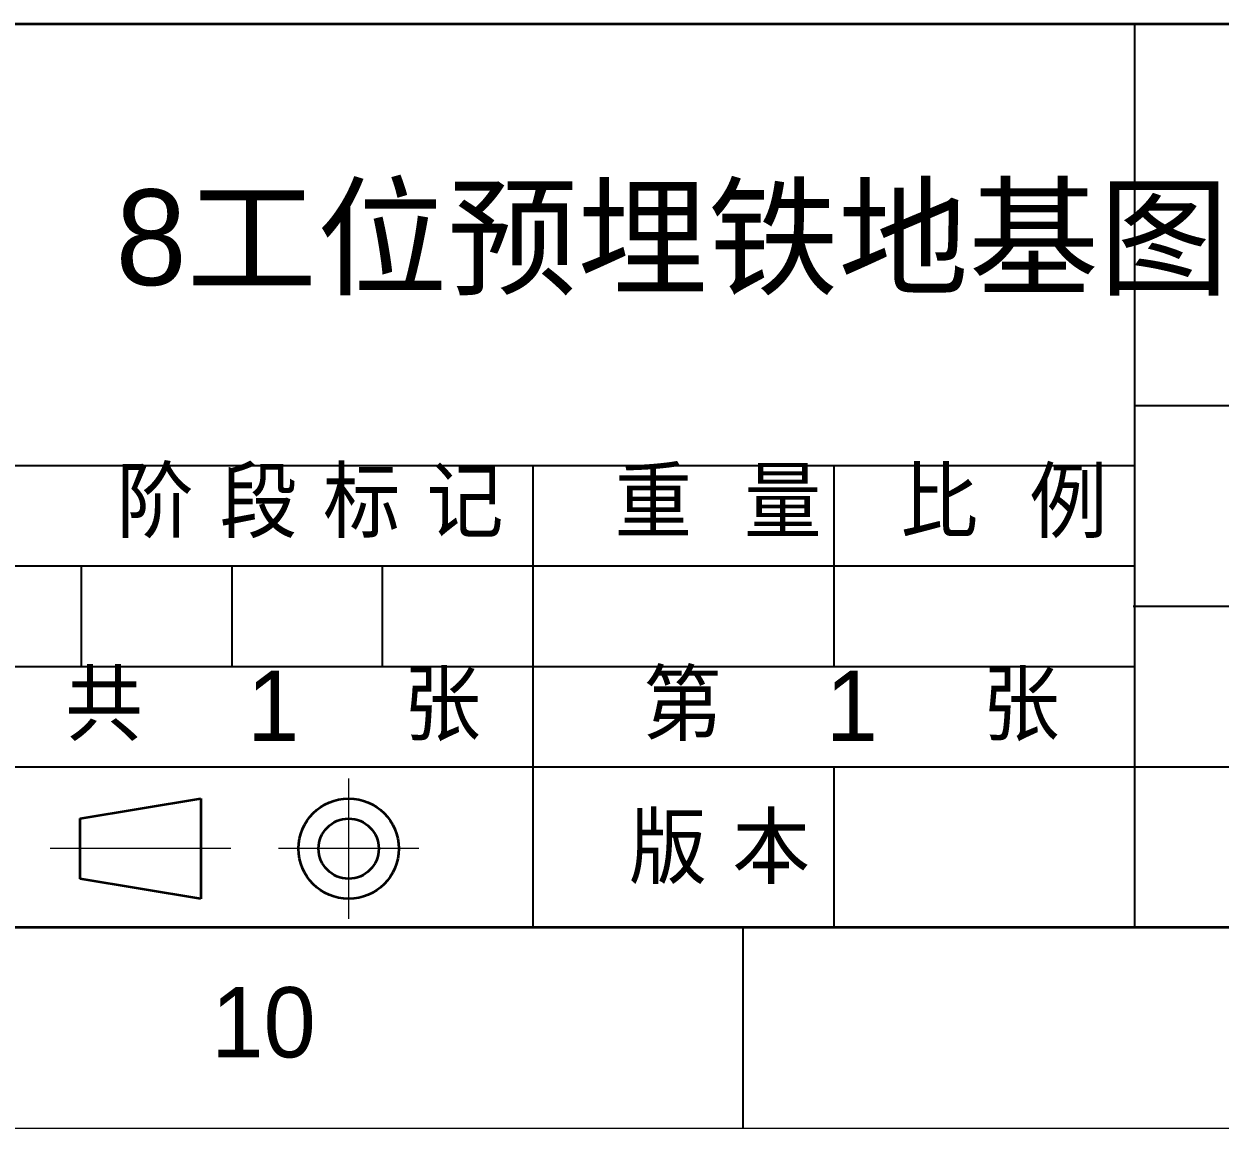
# Model space of a CAD drawing. Extents: x 1129386 to 1341523, y 309636 to 351636.
# Drawn here: x 1176250 to 1182212, y 309636 to 315136 of the extents above; entities that cross this region are included whole.
import ezdxf

# ---------------------------------------------------------------- set-up
doc = ezdxf.new("R2010")
doc.units = 0
doc.header["$LTSCALE"] = 1000
doc.header["$MEASUREMENT"] = 0
doc.linetypes.add('SLD-中心线', pattern=[34.29, 30.48, -1.27, 1.27, -1.27])
doc.linetypes.add('SLD-实线', pattern=[0, 0])
doc.layers.add('实线层', color=7, linetype='SLD-实线', lineweight=35)
doc.layers.add('标注层', color=7, linetype='SLD-实线')
doc.layers.add('细线层', color=7, linetype='SLD-实线')
doc.styles.add('SLDTEXTSTYLE0', font='', dxfattribs={"bigfont": 'bigfont'})
doc.styles.add('SLDTEXTSTYLE1', font='')
doc.styles.get('SLDTEXTSTYLE0').set_extended_font_data('汉仪长仿宋体')
doc.styles.get('SLDTEXTSTYLE1').set_extended_font_data('汉仪长仿宋体')

msp = doc.modelspace()

# ---------------------------------------------------------------- linework, layer by layer
at = {"color": 7, "linetype": 'SLD-中心线', "lineweight": 18}
for p, q in [((1177868.7, 311377.7), (1177868.7, 310677.7)), ((1177281.1, 311027.7), (1176381.1, 311027.7)), ((1178218.7, 311027.7), (1177518.7, 311027.7))]:
    msp.add_line(p, q, dxfattribs=at)
at = {"color": 7, "linetype": 'SLD-实线', "lineweight": 35}
for p, q in [((1176531.1, 311177.7), (1177131.1, 311277.7)), ((1177131.1, 311277.7), (1177131.1, 310777.7)), ((1176531.1, 310877.7), (1176531.1, 311177.7)), ((1177131.1, 310777.7), (1176531.1, 310877.7))]:
    msp.add_line(p, q, dxfattribs=at)
at = {"color": 7, "linetype": 'SLD-实线', "lineweight": 18}
msp.add_line((1129385.6, 309635.9), (1188786.2, 309635.9), dxfattribs=at)
at = {"color": 7, "linetype": 'SLD-实线', "lineweight": 35}
for radius in [250, 150]:
    msp.add_circle((1177868.7, 311027.7), radius, dxfattribs=at)
at = {"layer": '实线层', "color": 7, "lineweight": 35}
for p, q in [((1169786.2, 315135.9), (1187786.2, 315135.9)), ((1129385.6, 310635.9), (1187786.2, 310635.9))]:
    msp.add_line(p, q, dxfattribs=at)
at = {"layer": '实线层', "color": 7, "lineweight": 25}
for p, q in [((1181786.2, 315135.9), (1181786.2, 310635.9)), ((1175786.2, 312935.9), (1181786.2, 312935.9)), ((1178786.2, 312935.9), (1178786.2, 310635.9)), ((1180286.2, 312935.9), (1180286.2, 311935.9)), ((1175786.2, 311935.9), (1181786.2, 311935.9))]:
    msp.add_line(p, q, dxfattribs=at)
at = {"layer": '实线层', "lineweight": 25}
for p, q in [((1181786.2, 313235.9), (1187786.2, 313235.9)), ((1175786.2, 312435.9), (1181786.2, 312435.9)), ((1176536.2, 312435.9), (1176536.2, 311935.9)), ((1177286.2, 312435.9), (1177286.2, 311935.9)), ((1178036.2, 312435.9), (1178036.2, 311935.9)), ((1181779.6, 312235.9), (1187779.6, 312235.9)), ((1175786.2, 311435.9), (1181786.2, 311435.9)), ((1180286.2, 311435.9), (1180286.2, 310635.9)), ((1181778.6, 311435.9), (1187778.6, 311435.9))]:
    msp.add_line(p, q, dxfattribs=at)
at = {"layer": '细线层'}
msp.add_line((1179835.6, 309635.9), (1179835.6, 310635.9), dxfattribs=at)

# ---------------------------------------------------------------- texts
at = {"color": 7, "linetype": 'SLD-实线', "lineweight": 18, "char_height": 350, "attachment_point": 2}
for s, insert, style in [('阶 段 标 记', (1177675.8, 312925.2), 'SLDTEXTSTYLE0'), ('重  量', (1179709.9, 312925.2), 'SLDTEXTSTYLE0'), ('比  例', (1181134.7, 312925.2), 'SLDTEXTSTYLE0'), ('共    1    张 ', (1177492.3, 311914.3), 'SLDTEXTSTYLE0'), ('第    1    张', (1180376.9, 311914.3), 'SLDTEXTSTYLE0'), ('版 本', (1179717, 311201.9), 'SLDTEXTSTYLE0'), ('10', (1177444.5, 310337.9), 'SLDTEXTSTYLE1')]:
    msp.add_mtext(s, dxfattribs=dict(at, insert=insert, style=style))
at = {"layer": '标注层', "insert": (1176706.9, 314311.3), "char_height": 476.25, "attachment_point": 1, "style": 'SLDTEXTSTYLE0'}
msp.add_mtext('\\fﾺﾺￒￇﾳﾤﾷￂￋￎￌﾣﾤ|b0|i0|c1|p2;8工位预埋铁地基图', dxfattribs=at)

doc.saveas('drawing.dxf')
